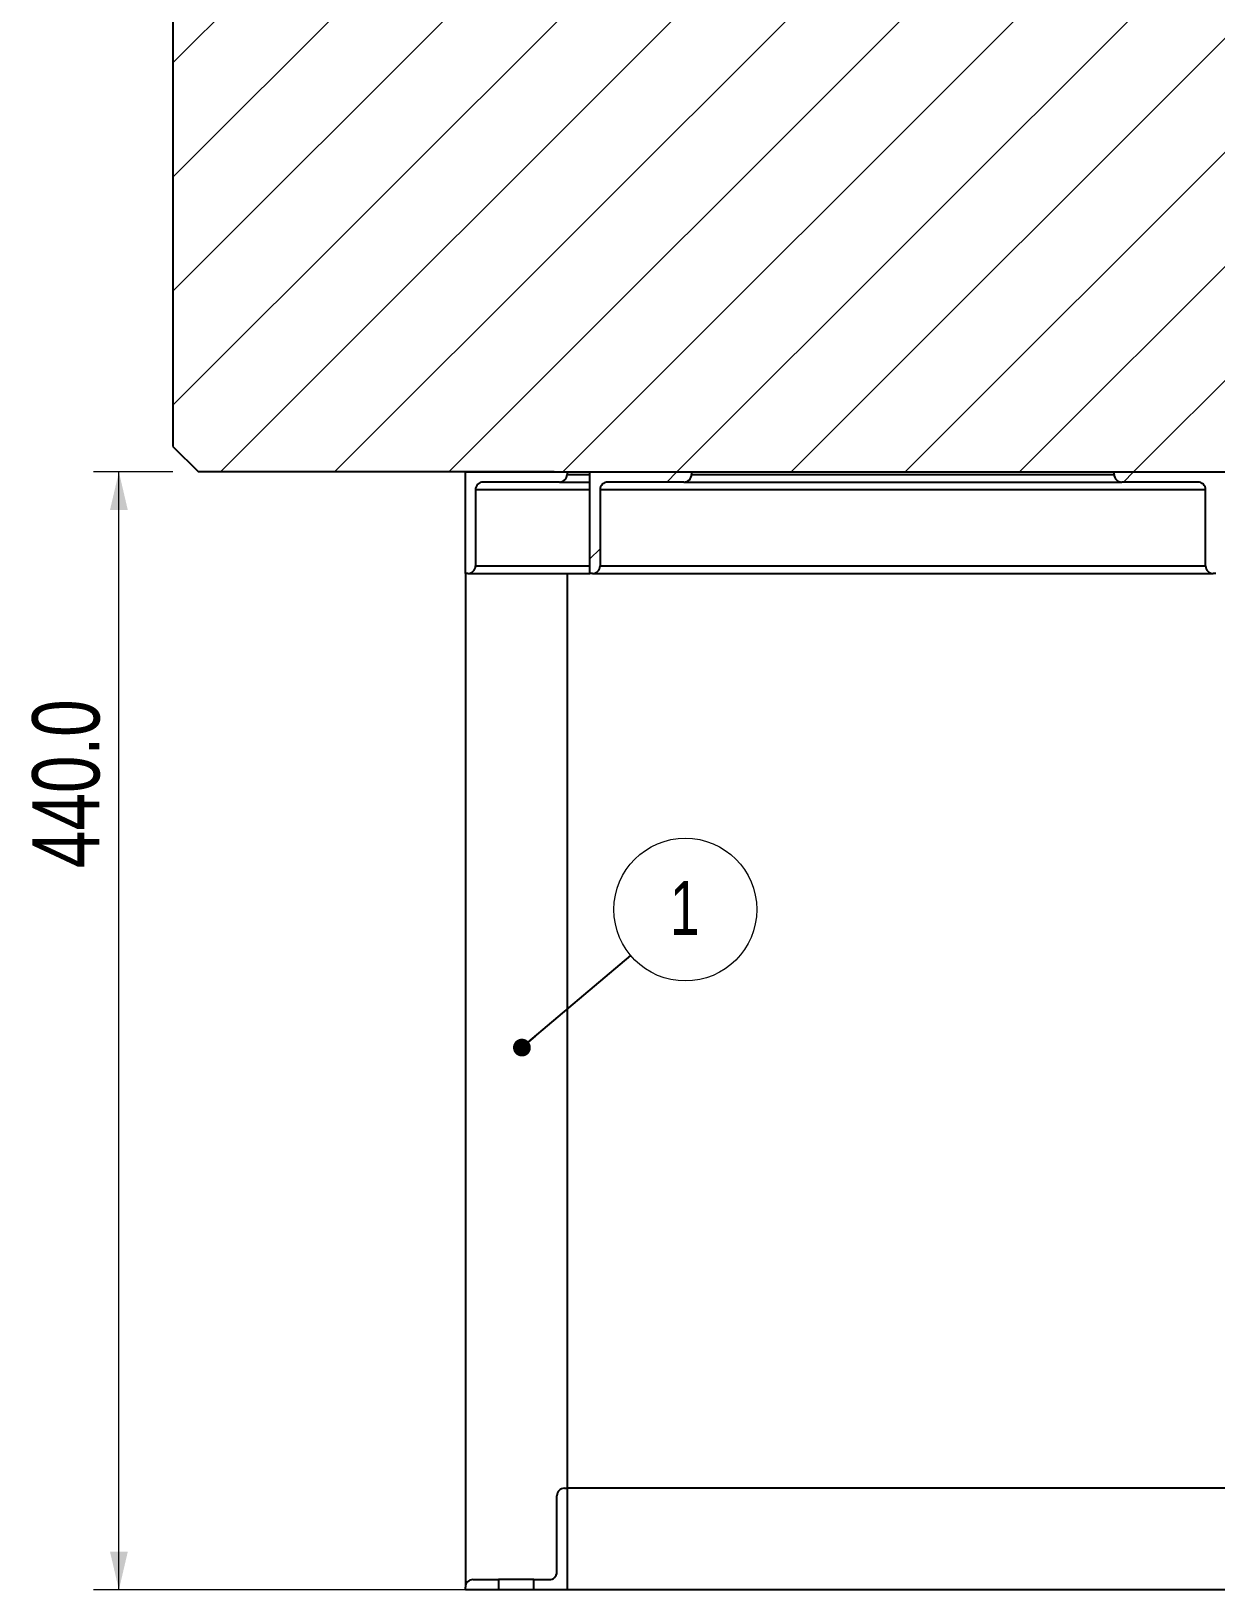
# Model space of a CAD drawing. Header units: millimetres. Extents: x 2 to 418, y 2 to 295.
# Drawn here: x 253.3 to 299.9, y 167.4 to 228.7 of the extents above; entities that cross this region are included whole.
import ezdxf

# ---------------------------------------------------------------- set-up
doc = ezdxf.new("R2010")
doc.units = ezdxf.units.MM
doc.styles.add('SLDTEXTSTYLE0', font='TXT', dxfattribs={"width": 0.75})
doc.dimstyles.new('SLDDIMSTYLE0', dxfattribs={"dimtxt": 2.645833, "dimasz": 1.5, "dimexe": 0, "dimexo": 0.0625, "dimgap": 0.661458, "dimtad": 1, "dimdec": 1, "dimlfac": 10, "dimrnd": 1e-09, "dimzin": 4, "dimdsep": 46, "dimtxsty": 'SLDTEXTSTYLE0', "dimsah": 1, "dimcen": 0.09, "dimadec": 0, "dimazin": 1, "dimtfac": 1, "dimtdec": 1, "dimtofl": 0, "dimtmove": 0, "dimatfit": 3, "dimfxl": 0, "dimfrac": 2, "dimtolj": 1, "dimtzin": 12, "dimarcsym": 0})
doc.dimstyles.new('SLDDIMSTYLE1', dxfattribs={"dimtxt": 0.18, "dimasz": 0.7, "dimexe": 0, "dimexo": 0.0625, "dimgap": 0, "dimtad": 0, "dimtih": 1, "dimtoh": 1, "dimdec": 0, "dimrnd": 1e-09, "dimzin": 0, "dimdsep": 46, "dimtxsty": 'Standard', "dimblk1": 'DOT', "dimblk2": 'DOT', "dimsah": 1, "dimcen": 0.09, "dimadec": 0, "dimazin": 0, "dimtfac": 0.7, "dimtdec": 0, "dimtofl": 0, "dimtmove": 0, "dimatfit": 3, "dimldrblk": 'DOT', "dimfxl": 0, "dimfrac": 2, "dimtolj": 1, "dimtzin": 0, "dimarcsym": 0})

# ---------------------------------------------------------------- blocks, each defined once
blk = doc.blocks.new('_D_3')
at = {"color": 7, "linetype": 'Continuous', "lineweight": 18}
for p, q in [((258.922, 211.396), (255.794, 211.396)), ((256.794, 167.396), (256.794, 211.396)), ((273.422, 167.396), (255.794, 167.396))]:
    blk.add_line(p, q, dxfattribs=at)
for points in [[(256.794, 211.396), (256.444, 209.896), (257.144, 209.896)], [(256.794, 167.396), (257.144, 168.896), (256.444, 168.896)]]:
    blk.add_solid(points, dxfattribs=at)
at = {"color": 7, "linetype": 'Continuous', "lineweight": 18, "insert": (253.383, 195.802), "char_height": 2.6458, "attachment_point": 1, "rotation": 90, "style": 'SLDTEXTSTYLE0'}
blk.add_mtext('440.0', dxfattribs=at)
blk = doc.blocks.new('SW_NOTE_14')
at = {"color": 0, "linetype": 'Continuous', "lineweight": 0}
blk.add_circle((2.146, 1.814), 2.81, dxfattribs=at)
at = {"color": 0, "linetype": 'Continuous', "lineweight": 0, "insert": (2.125, 2.933), "char_height": 2.117, "attachment_point": 2, "style": 'SLDTEXTSTYLE0'}
blk.add_mtext('1', dxfattribs=at)
blk = doc.blocks.new('_DOT')
at = {"color": 0, "linetype": 'ByBlock', "lineweight": -2}
blk.add_line((-0.5, 0), (-1, 0), dxfattribs=at)
at = {"color": 0, "linetype": 'ByBlock', "const_width": 0.5}
blk.add_lwpolyline([(-0.25, 0, 1), (0.25, 0, 1)], format="xyb", close=True, dxfattribs=at)

msp = doc.modelspace()

# ---------------------------------------------------------------- hatches: boundary and pattern name
at = {"linetype": 'Continuous', "lineweight": 18}
h = msp.add_hatch(dxfattribs=at)
h.set_pattern_fill('ANSI31', style=0)
h.paths.add_polyline_path([(258.922, 242.396), (258.922, 212.396), (259.922, 211.396), (273.922, 211.396), (305.42, 211.396), (305.42, 214.418), (306.233, 216.883), (306.233, 218.954), (308.366, 222.001), (308.922, 223.69), (308.922, 225.296), (319.922, 225.296), (319.922, 226.796), (314.922, 226.796), (314.922, 227.996), (319.922, 227.996), (319.922, 228.996), (308.922, 228.996), (308.922, 229.496), (308.922, 231.102), (308.366, 232.791), (306.233, 235.838), (306.233, 237.909), (305.42, 240.374), (305.42, 243.396), (259.922, 243.396)], flags=0)
h = msp.add_hatch(dxfattribs=at)
h.set_pattern_fill('ANSI32', style=0)
edge = h.paths.add_edge_path(flags=0)
edge.add_line((274.422, 211.296), (274.422, 211.396))
edge.add_line((274.422, 211.396), (270.422, 211.396))
edge.add_line((270.422, 211.396), (270.422, 207.396))
edge.add_line((270.422, 207.396), (270.522, 207.396))
edge.add_arc((270.522, 207.696), 0.3, 270, 360)
edge.add_line((270.822, 207.696), (270.822, 210.696))
edge.add_arc((271.122, 210.696), 0.3, 90, 180, ccw=False)
edge.add_line((271.122, 210.996), (274.122, 210.996))
edge.add_arc((274.122, 211.296), 0.3, 270, 360)
h = msp.add_hatch(dxfattribs=at)
h.set_pattern_fill('ANSI32', angle=3e-322, style=0)
edge = h.paths.add_edge_path(flags=0)
edge.add_line((279.322, 211.296), (279.322, 211.396))
edge.add_line((279.322, 211.396), (275.322, 211.396))
edge.add_line((275.322, 211.396), (275.322, 207.396))
edge.add_line((275.322, 207.396), (275.422, 207.396))
edge.add_arc((275.422, 207.696), 0.3, 270, 360)
edge.add_line((275.722, 207.696), (275.722, 210.696))
edge.add_arc((276.022, 210.696), 0.3, 90, 180, ccw=False)
edge.add_line((276.022, 210.996), (279.022, 210.996))
edge.add_arc((279.022, 211.296), 0.3, 270, 360)
h = msp.add_hatch(dxfattribs=at)
h.set_pattern_fill('ANSI32', angle=3e-322, style=0)
edge = h.paths.add_edge_path(flags=0)
edge.add_line((295.944, 211.396), (295.944, 211.296))
edge.add_arc((296.244, 211.296), 0.3, 180, 270)
edge.add_line((296.244, 210.996), (299.244, 210.996))
edge.add_arc((299.244, 210.696), 0.3, 0, 90, ccw=False)
edge.add_line((299.544, 210.696), (299.544, 207.696))
edge.add_arc((299.844, 207.696), 0.3, 180, 270)
edge.add_line((299.844, 207.396), (299.944, 207.396))
edge.add_line((299.944, 207.396), (299.944, 211.396))
edge.add_line((299.944, 211.396), (295.944, 211.396))
h = msp.add_hatch(dxfattribs=at)
h.set_pattern_fill('ANSI32', style=0)
edge = h.paths.add_edge_path(flags=0)
edge.add_arc((273.722, 168.096), 0.3, 270, 360, ccw=False)
edge.add_line((273.722, 167.796), (273.122, 167.796))
edge.add_line((273.122, 167.796), (273.122, 167.396))
edge.add_line((273.122, 167.396), (274.422, 167.396))
edge.add_line((274.422, 167.396), (274.422, 171.396))
edge.add_line((274.422, 171.396), (274.322, 171.396))
edge.add_arc((274.322, 171.096), 0.3, 90, 180)
edge.add_line((274.022, 171.096), (274.022, 168.096))
h = msp.add_hatch(dxfattribs=at)
h.set_pattern_fill('ANSI32', style=0)
edge = h.paths.add_edge_path(flags=0)
edge.add_line((270.422, 167.396), (271.722, 167.396))
edge.add_line((271.722, 167.396), (271.722, 167.796))
edge.add_line((271.722, 167.796), (270.722, 167.796))
edge.add_arc((270.722, 167.496), 0.3, 90, 180)
edge.add_line((270.422, 167.496), (270.422, 167.396))

# ---------------------------------------------------------------- linework, layer by layer
at = {"color": 7, "linetype": 'Continuous', "lineweight": 25}
for p, q in [((258.922, 242.396), (258.922, 212.396)), ((258.922, 212.396), (259.922, 211.396)), ((273.922, 211.396), (259.922, 211.396)), ((270.422, 207.396), (270.422, 211.396)), ((270.422, 211.396), (274.422, 211.396)), ((273.922, 211.396), (305.42, 211.396)), ((274.422, 211.396), (274.422, 211.296)), ((275.322, 207.396), (275.322, 211.396)), ((275.322, 211.396), (279.322, 211.396)), ((279.322, 211.396), (279.322, 211.296)), ((295.944, 211.396), (299.944, 211.396)), ((295.944, 211.296), (295.944, 211.396)), ((270.822, 210.696), (270.822, 207.696)), ((274.122, 210.996), (271.122, 210.996)), ((274.122, 210.996), (275.322, 210.996)), ((275.722, 210.696), (275.722, 207.696)), ((279.022, 210.996), (276.022, 210.996)), ((279.022, 210.996), (296.244, 210.996)), ((299.244, 210.996), (296.244, 210.996)), ((299.544, 207.696), (299.544, 210.696)), ((270.522, 207.396), (270.422, 207.396)), ((270.422, 207.396), (270.422, 167.496)), ((270.522, 207.396), (275.322, 207.396)), ((274.422, 207.396), (274.422, 171.396)), ((275.422, 207.396), (275.322, 207.396)), ((275.422, 207.396), (299.844, 207.396)), ((299.944, 207.396), (299.844, 207.396)), ((274.322, 171.396), (274.422, 171.396)), ((274.422, 171.396), (274.422, 167.396)), ((306.422, 171.396), (274.422, 171.396)), ((274.022, 168.096), (274.022, 171.096)), ((270.422, 167.396), (270.422, 167.496)), ((270.722, 167.796), (271.722, 167.796)), ((271.722, 167.796), (271.722, 167.396)), ((273.122, 167.796), (271.722, 167.796)), ((273.122, 167.396), (273.122, 167.796)), ((273.122, 167.796), (273.722, 167.796)), ((271.722, 167.396), (270.422, 167.396)), ((273.122, 167.396), (271.722, 167.396)), ((274.422, 167.396), (273.122, 167.396)), ((306.422, 167.396), (274.422, 167.396))]:
    msp.add_line(p, q, dxfattribs=at)
at = {"color": 8, "linetype": 'Continuous', "lineweight": 25}
for p, q in [((274.422, 211.296), (275.322, 211.296)), ((279.322, 211.296), (295.944, 211.296)), ((270.822, 210.696), (275.322, 210.696)), ((275.722, 210.696), (299.544, 210.696)), ((270.822, 207.696), (275.322, 207.696)), ((275.722, 207.696), (299.544, 207.696))]:
    msp.add_line(p, q, dxfattribs=at)
at = {"color": 7, "linetype": 'Continuous', "lineweight": 25}
for centre, start, end in [((274.122, 211.296), 270, 0), ((279.022, 211.296), 270, 0), ((296.244, 211.296), 180, 270), ((271.122, 210.696), 90, 180), ((276.022, 210.696), 90, 180), ((299.244, 210.696), 0, 90), ((270.522, 207.696), 270, 0), ((275.422, 207.696), 270, 0), ((299.844, 207.696), 180, 270), ((274.322, 171.096), 90, 180), ((273.722, 168.096), 270, 0), ((270.722, 167.496), 90, 180)]:
    msp.add_arc(centre, 0.3, start, end, dxfattribs=at)

# ---------------------------------------------------------------- block references
at = {"color": 7, "linetype": 'Continuous', "lineweight": 0}
msp.add_blockref('SW_NOTE_14', (276.93, 192.356), dxfattribs=at)

# ---------------------------------------------------------------- dimensions: what is measured, and where the dimension line sits
at = {"color": 7, "linetype": 'Continuous', "lineweight": 18}
dim = msp.add_linear_dim(base=(256.794, 211.396), p1=(274.422, 167.396), p2=(259.922, 211.396), angle=90, dimstyle='SLDDIMSTYLE0', dxfattribs=at)
dim.commit()
dim.dimension.update_dxf_attribs({"geometry": '_D_3', "text_midpoint": (256.794, 200.2), "dimtype": 160})

# ---------------------------------------------------------------- leaders
at = {"color": 7, "linetype": 'Continuous', "lineweight": 0}
msp.add_leader([(272.648, 188.737), (276.93, 192.356)], dimstyle='SLDDIMSTYLE1', dxfattribs=at)

doc.saveas('drawing.dxf')
